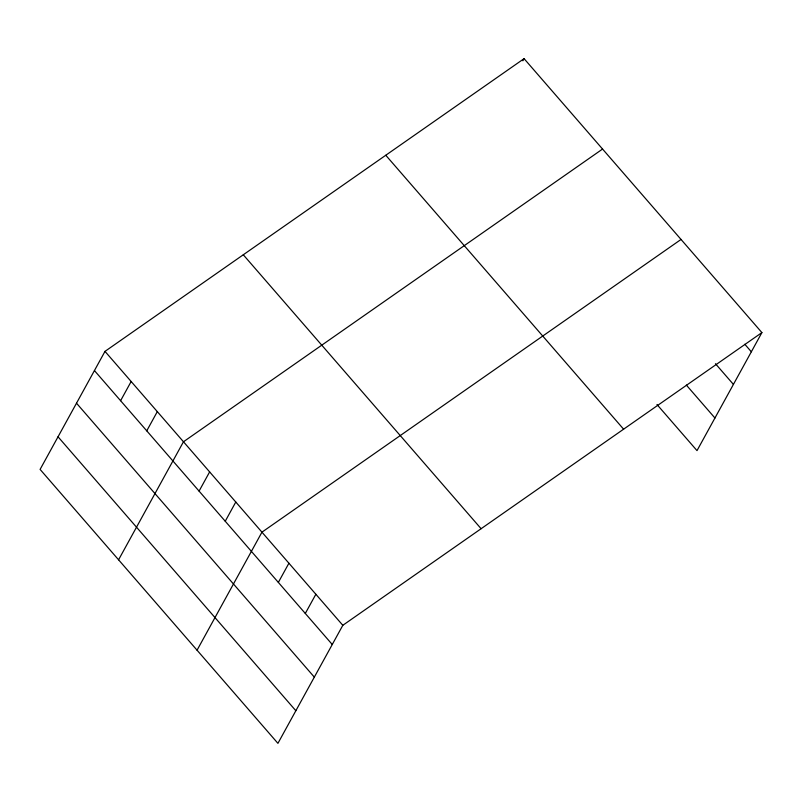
<?xml version="1.0" encoding="UTF-8"?>
<svg xmlns="http://www.w3.org/2000/svg" width="802" height="802" viewBox="0 0 802 802"><rect width="100%" height="100%" fill="white"/><g stroke="black" fill="none" stroke-linecap="round" stroke-linejoin="round"><path stroke-width="1.2" d="M104.992 351.376L40.1 469.411L277.923 743.344L342.815 625.309L761.9 332.589L524.077 58.656L104.992 351.376L342.815 625.309M120.601 400.709L131.147 381.511M146.756 430.834L157.312 411.637M118.576 559.806L183.468 441.772L602.563 149.052M199.076 491.105L209.633 471.907M225.242 521.24L235.788 502.032M197.061 650.201L261.953 532.167L681.038 239.447M522.904 60.792L524.077 58.656M278.354 582.412L288.91 563.215M305.301 613.46L315.858 594.262M761.9 332.589L697.008 450.624L656.988 404.529M744.807 344.258L751.344 351.787M715.444 363.707L733.419 384.399M686.352 385.08L714.943 418.012M385.782 155.257L623.605 429.18M243.287 254.775L481.11 528.708M94.436 370.574L332.259 644.507M76.501 403.195L314.324 677.119M58.035 436.799L295.848 710.722"/></g></svg>
